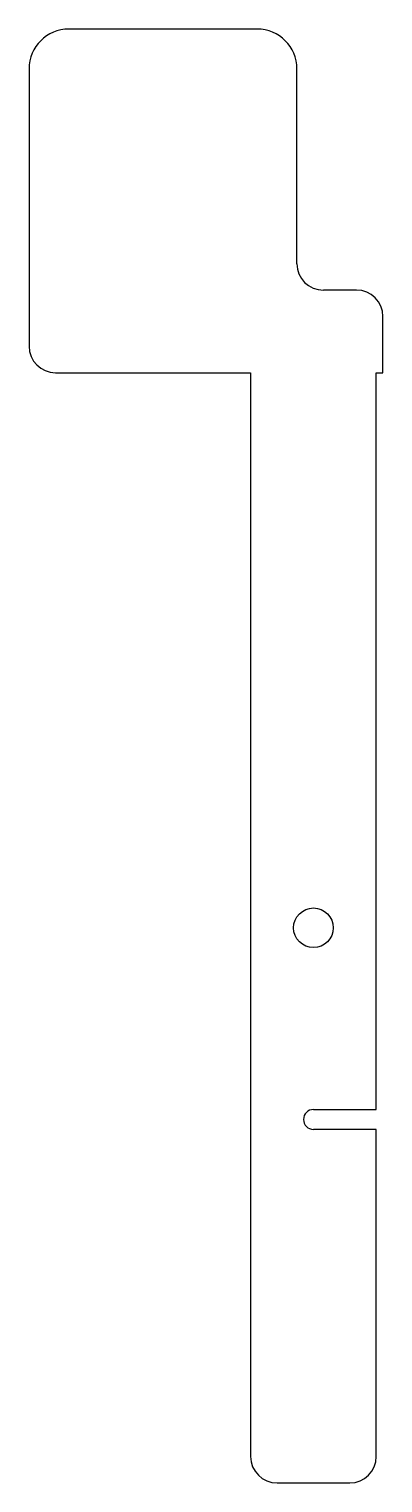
# Model space of a CAD drawing. Header units: millimetres. Extents: x -192 to -165, y -84 to 26.
import ezdxf

# ---------------------------------------------------------------- set-up
doc = ezdxf.new("R2010")
doc.units = ezdxf.units.MM
doc.layers.get('0').update_dxf_attribs({"linetype": 'CONTINUOUS'})

msp = doc.modelspace()

# ---------------------------------------------------------------- linework, layer by layer
for p, q in [((-174.5, 26), (-188.74, 26)), ((-191.74, 23), (-191.74, 2)), ((-171.5, 8.25), (-171.5, 23)), ((-167, 6.25), (-169.5, 6.25)), ((-165, 0), (-165, 4.25)), ((-189.74, 0), (-175, 0)), ((-175, 0), (-175, -82)), ((-165.5, -55.75), (-165.5, 0)), ((-165.5, 0), (-165, 0)), ((-170.25, -55.75), (-165.5, -55.75)), ((-165.5, -57.25), (-170.25, -57.25)), ((-165.5, -82), (-165.5, -57.25)), ((-173, -84), (-167.5, -84))]:
    msp.add_line(p, q)
msp.add_circle((-170.25, -42), 1.5)
for centre, radius, start, end in [((-188.74, 23), 3, 90, 180), ((-174.5, 23), 3, 0, 90), ((-169.5, 8.25), 2, 180, 270), ((-167, 4.25), 2, 0, 90), ((-189.74, 2), 2, 180, 270), ((-170.25, -56.5), 0.75, 90, 270), ((-173, -82), 2, 180, 270), ((-167.5, -82), 2, -90, 0)]:
    msp.add_arc(centre, radius, start, end)

doc.saveas('drawing.dxf')
